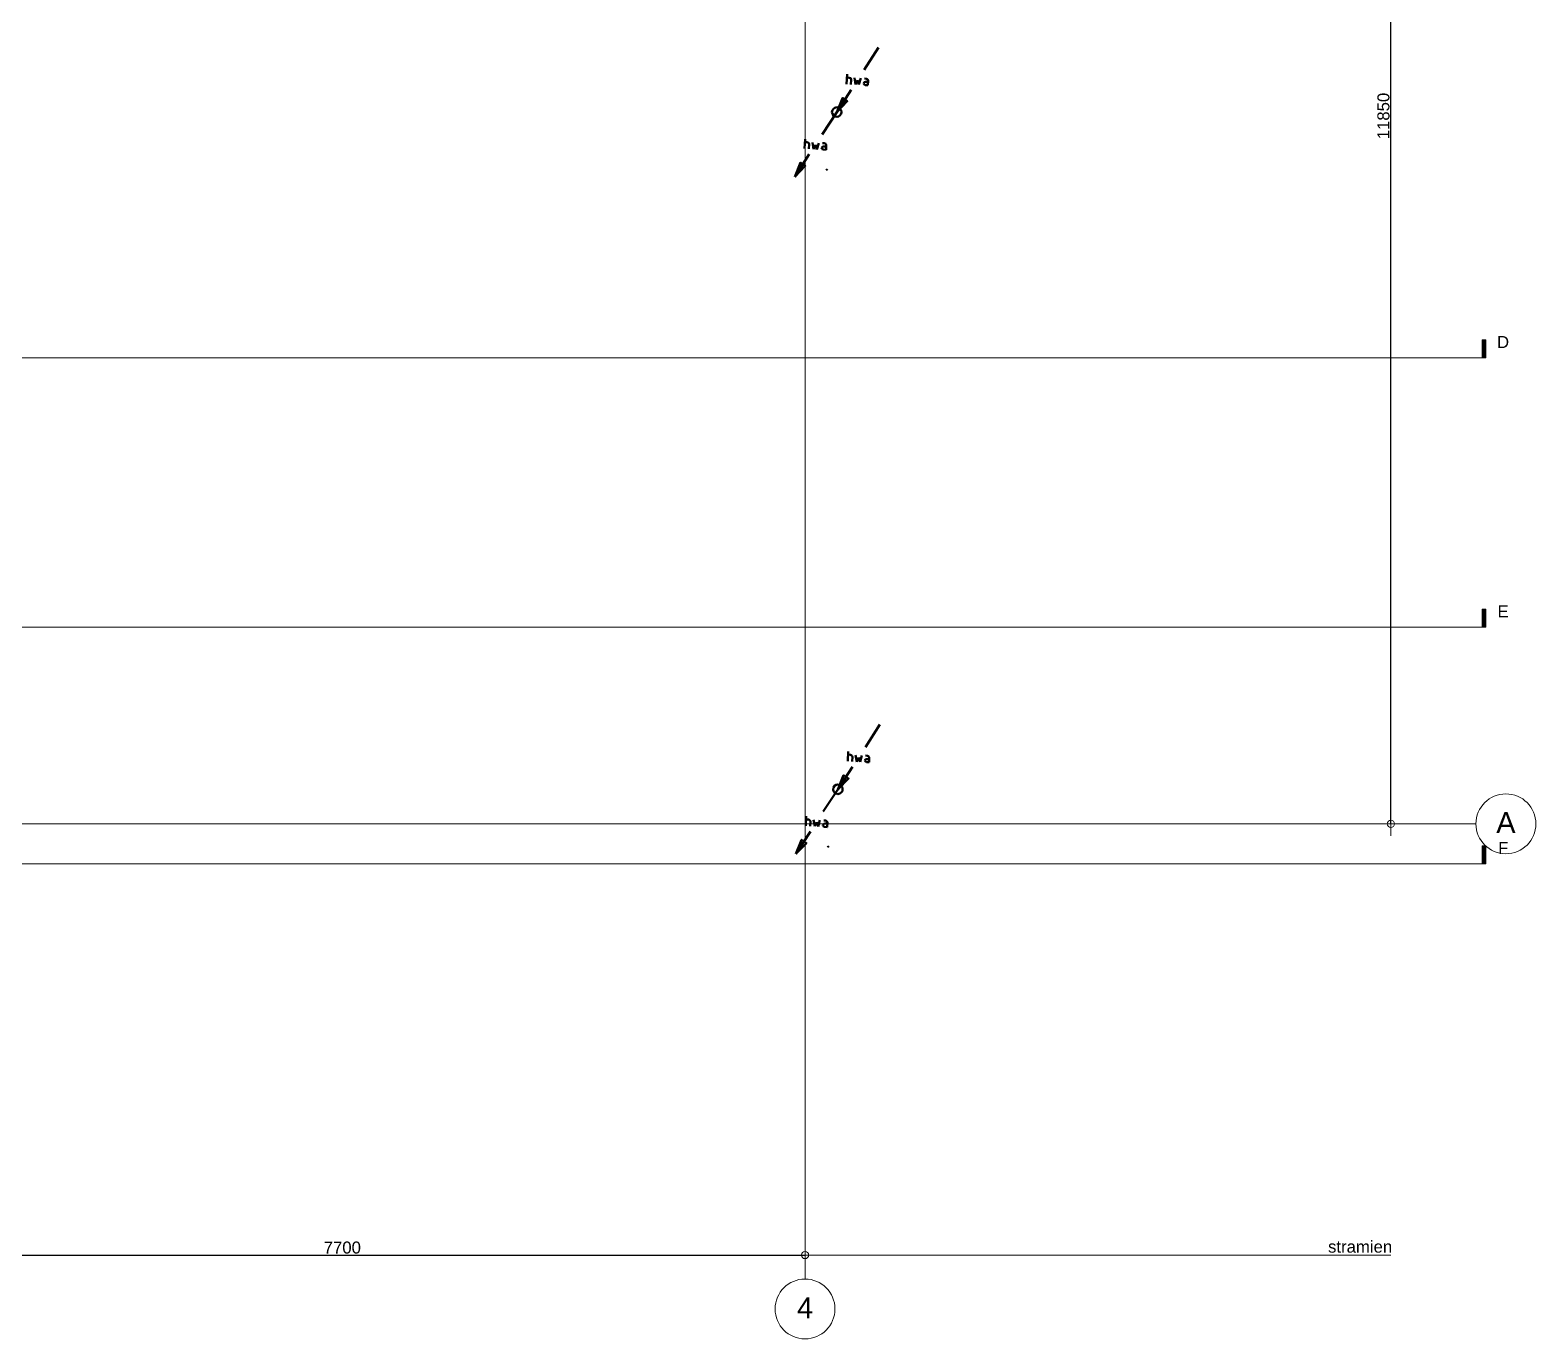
# Model space of a CAD drawing. Header units: metres. Extents: x -4.5 to 35.1, y -3.6 to 25.4.
# Drawn here: x 14.83 to 27.4, y -3.3 to 7.63 of the extents above; entities that cross this region are included whole.
import ezdxf

# ---------------------------------------------------------------- set-up
doc = ezdxf.new("R2010")
doc.units = ezdxf.units.M
doc.header["$PDMODE"] = 65
doc.layers.add('New_A Stramien', color=7, linetype='Continuous', lineweight=13)
doc.layers.add('Standard', color=7, linetype='Continuous', lineweight=25)
doc.styles.add('ARIAL', font='ARIAL.TTF')
doc.dimstyles.new('_DIMSTYLE_3', dxfattribs={"dimtxt": 0.1, "dimasz": 0.2, "dimexe": 0, "dimexo": 0, "dimgap": 0.05, "dimtad": 2, "dimdec": 0, "dimlfac": 1000, "dimrnd": 1, "dimdsep": 46, "dimtxsty": 'ARIAL', "dimblk1": 'ALL_ML_KREIS', "dimblk2": 'ALL_ML_KREIS', "dimsah": 1, "dimcen": 0, "dimclrd": 9, "dimclre": 9, "dimclrt": 9, "dimadec": 0, "dimazin": 0, "dimtfac": 1, "dimtdec": 0, "dimtix": 1, "dimtmove": 2, "dimatfit": 3, "dimfxl": 0, "dimtzin": 0, "dimlwd": 0, "dimlwe": 13, "dimarcsym": 0})

# ---------------------------------------------------------------- blocks, each defined once
blk = doc.blocks.new('ALL_ML_KREIS')
at = {"color": 0, "linetype": 'ByBlock', "lineweight": -2}
for p, q in [((-1, 0), (0.5, 0)), ((0, -0.5), (0, 0.5))]:
    blk.add_line(p, q, dxfattribs=at)
blk.add_circle((0, 0), 0.15, dxfattribs=at)
blk = doc.blocks.new('*D18')
at = {"layer": 'DEFPOINTS', "color": 252, "linetype": 'Continuous', "lineweight": 13}
for p in [(13.6, -2.6), (13.6, -2.6), (21.3, -2.6)]:
    blk.add_point(p, dxfattribs=at)
at = {"layer": 'Standard', "color": 9, "linetype": 'Continuous', "lineweight": -2}
for p, q in [((13.6, -2.6), (13.6, -2.6)), ((21.3, -2.6), (21.3, -2.6))]:
    blk.add_line(p, q, dxfattribs=at)
at = {"layer": 'Standard', "color": 252, "linetype": 'Continuous', "lineweight": -2}
blk.add_line((13.6, -2.6), (21.3, -2.6), dxfattribs=at)
at = {"layer": 'Standard', "color": 9, "linetype": 'Continuous', "lineweight": 13, "xscale": 0.2, "yscale": 0.2, "zscale": 0.2, "rotation": 180}
blk.add_blockref('ALL_ML_KREIS', (13.6, -2.6), dxfattribs=at)
at = {"layer": 'Standard', "color": 9, "linetype": 'Continuous', "lineweight": 13, "xscale": 0.2, "yscale": 0.2, "zscale": 0.2}
blk.add_blockref('ALL_ML_KREIS', (21.3, -2.6), dxfattribs=at)
at = {"layer": 'Standard', "color": 9, "linetype": 'Continuous', "lineweight": 13, "insert": (17.438, -2.538), "char_height": 0.1, "width": 0.4, "attachment_point": 5, "style": 'ARIAL'}
blk.add_mtext('\\A1;{7700}', dxfattribs=at)
blk = doc.blocks.new('NSY101')
at = {"color": 0, "linetype": 'ByBlock', "lineweight": -2}
blk.add_circle((0, 0), 0.05, dxfattribs=at)
blk = doc.blocks.new('*D19')
at = {"layer": 'DEFPOINTS', "color": 252, "linetype": 'Continuous', "lineweight": 13}
for p in [(26.19, 12.85), (26.19, 1), (26.19, 1)]:
    blk.add_point(p, dxfattribs=at)
at = {"layer": 'Standard', "color": 9, "linetype": 'Continuous', "lineweight": -2}
for p, q in [((26.19, 12.85), (26.19, 12.85)), ((26.19, 1), (26.19, 1))]:
    blk.add_line(p, q, dxfattribs=at)
at = {"layer": 'Standard', "color": 252, "linetype": 'Continuous', "lineweight": -2}
blk.add_line((26.19, 1), (26.19, 12.85), dxfattribs=at)
at = {"layer": 'Standard', "color": 9, "linetype": 'Continuous', "lineweight": 13, "xscale": 0.2, "yscale": 0.2, "zscale": 0.2}
for p, rotation in [((26.19, 12.85), 90), ((26.19, 1), -90.00000000000001)]:
    blk.add_blockref('ALL_ML_KREIS', p, dxfattribs=dict(at, rotation=rotation))
at = {"layer": 'Standard', "color": 9, "linetype": 'Continuous', "lineweight": 13, "insert": (26.128, 6.909), "char_height": 0.1, "width": 0.5, "attachment_point": 5, "rotation": 90, "style": 'ARIAL'}
blk.add_mtext('\\A1;{11850}', dxfattribs=at)
blk = doc.blocks.new('COMPLEXOBJECT_4')
at = {"layer": 'Standard', "color": 252, "linetype": 'Continuous', "lineweight": 13, "char_height": 0.175, "width": 0.22374, "attachment_point": 5, "style": 'ARIAL'}
for insert in [(21.3, 24.72), (21.3, -3.04)]:
    blk.add_mtext('\\W0.99;4', dxfattribs=dict(at, insert=insert))
blk = doc.blocks.new('COMPLEXOBJECT_7')
at = {"layer": 'Standard', "color": 252, "linetype": 'Continuous', "lineweight": 13, "insert": (27.15, 1.01), "char_height": 0.175, "width": 0.24966, "attachment_point": 5, "style": 'ARIAL'}
blk.add_mtext('\\W0.99;A', dxfattribs=at)

msp = doc.modelspace()

# ---------------------------------------------------------------- hatches: boundary and pattern name
at = {"layer": 'Standard', "linetype": 'Continuous', "lineweight": 13}
for points in [[(26.9817, 4.8908), (26.9817, 5.0408), (26.9517, 5.0408), (26.9517, 4.8908)], [(26.9817, 2.6413), (26.9817, 2.7913), (26.9517, 2.7913), (26.9517, 2.6413)], [(26.9817, 0.6673), (26.9817, 0.8173), (26.9517, 0.8173), (26.9517, 0.6673)]]:
    msp.add_hatch(color=0, dxfattribs=at).paths.add_polyline_path(points)

# ---------------------------------------------------------------- linework, layer by layer
at = {"layer": 'New_A Stramien', "color": 252, "linetype": 'Continuous', "lineweight": 13}
for p, q in [((21.3, -1.7955), (21.3, 23.4554)), ((21.3, -1.7955), (21.3, 23.4554)), ((-2.89, 1), (25.9, 1)), ((-2.89, 1), (25.9, 1)), ((25.9, 1), (26.9, 1)), ((21.3, -1.7955), (21.3, -2.8))]:
    msp.add_line(p, q, dxfattribs=at)
for centre, start, end in [((27.15, 1), 0, 180), ((27.15, 1), 180, 0), ((21.3, -3.05), 90, 270), ((21.3, -3.05), 270, 90)]:
    msp.add_arc(centre, 0.25, start, end, dxfattribs=at)
at = {"layer": 'Standard', "color": 4, "linetype": 'Continuous', "lineweight": 50}
for p, q in [((21.7937, 7.294), (21.9141, 7.4818)), ((21.6468, 7.1757), (21.6508, 7.2573)), ((21.6508, 7.2308), (21.6692, 7.2287)), ((21.6814, 7.2246), (21.6692, 7.2287)), ((21.6855, 7.2124), (21.6814, 7.2246)), ((21.6855, 7.2124), (21.6835, 7.1736)), ((21.7121, 7.2267), (21.7223, 7.1716)), ((21.7223, 7.1716), (21.7386, 7.2083)), ((21.7386, 7.2083), (21.7488, 7.1716)), ((21.7488, 7.1716), (21.7651, 7.2246)), ((21.7937, 7.192), (21.7896, 7.1818)), ((21.7896, 7.1818), (21.7937, 7.1736)), ((21.8039, 7.194), (21.7937, 7.192)), ((21.7937, 7.1736), (21.8019, 7.1675)), ((21.7957, 7.2226), (21.8121, 7.2206)), ((21.8243, 7.1675), (21.8019, 7.1675)), ((21.8039, 7.194), (21.8264, 7.194)), ((21.8223, 7.2165), (21.8121, 7.2206)), ((21.8264, 7.2042), (21.8223, 7.2165)), ((21.8264, 7.2042), (21.8243, 7.1675)), ((21.5651, 6.941), (21.6855, 7.1287)), ((21.4427, 6.7552), (21.5651, 6.941)), ((21.5284, 6.9573), (21.5243, 6.941)), ((21.5243, 6.941), (21.5284, 6.9267)), ((21.5366, 6.9695), (21.5284, 6.9573)), ((21.5284, 6.9267), (21.5366, 6.9144)), ((21.5488, 6.9777), (21.5366, 6.9695)), ((21.5366, 6.9144), (21.5488, 6.9063)), ((21.5651, 6.9818), (21.5488, 6.9777)), ((21.5794, 6.9777), (21.5651, 6.9818)), ((21.5916, 6.9695), (21.5794, 6.9777)), ((21.5794, 6.9063), (21.5916, 6.9144)), ((21.6019, 6.9573), (21.5916, 6.9695)), ((21.5916, 6.9144), (21.6019, 6.9267)), ((21.6039, 6.941), (21.6019, 6.9573)), ((21.6019, 6.9267), (21.6039, 6.941)), ((21.5488, 6.9063), (21.5651, 6.9022)), ((21.5651, 6.9022), (21.5794, 6.9063)), ((21.2957, 6.6369), (21.2998, 6.7165)), ((21.2998, 6.6899), (21.3202, 6.6899)), ((21.3304, 6.6838), (21.3202, 6.6899)), ((21.3345, 6.6736), (21.3304, 6.6838)), ((21.3345, 6.6736), (21.3324, 6.6348)), ((21.361, 6.6879), (21.3712, 6.6328)), ((21.3712, 6.6328), (21.3876, 6.6675)), ((21.3876, 6.6675), (21.3998, 6.6308)), ((21.3998, 6.6308), (21.4141, 6.6838)), ((21.4467, 6.6818), (21.461, 6.6818)), ((21.4733, 6.6756), (21.461, 6.6818)), ((21.4774, 6.6655), (21.4733, 6.6756)), ((21.4774, 6.6655), (21.4753, 6.6267)), ((21.2141, 6.4022), (21.3345, 6.5899)), ((21.4447, 6.6512), (21.4386, 6.643)), ((21.4386, 6.643), (21.4427, 6.6328)), ((21.4427, 6.6328), (21.4529, 6.6287)), ((21.4529, 6.6553), (21.4447, 6.6512)), ((21.4529, 6.6553), (21.4753, 6.6553)), ((21.4753, 6.6267), (21.4529, 6.6287)), ((21.8037, 1.6408), (21.9241, 1.8285)), ((21.6568, 1.5224), (21.6608, 1.604)), ((21.6608, 1.5775), (21.6792, 1.5755)), ((21.6914, 1.5714), (21.6792, 1.5755)), ((21.6955, 1.5591), (21.6914, 1.5714)), ((21.6955, 1.5591), (21.6935, 1.5203)), ((21.7221, 1.5734), (21.7323, 1.5183)), ((21.7323, 1.5183), (21.7486, 1.555)), ((21.7486, 1.555), (21.7588, 1.5183)), ((21.7588, 1.5183), (21.7751, 1.5714)), ((21.8037, 1.5387), (21.7996, 1.5285)), ((21.7996, 1.5285), (21.8037, 1.5203)), ((21.8139, 1.5408), (21.8037, 1.5387)), ((21.8037, 1.5203), (21.8119, 1.5142)), ((21.8057, 1.5693), (21.8221, 1.5673)), ((21.8343, 1.5142), (21.8119, 1.5142)), ((21.8139, 1.5408), (21.8364, 1.5408)), ((21.8323, 1.5632), (21.8221, 1.5673)), ((21.8364, 1.551), (21.8323, 1.5632)), ((21.8364, 1.551), (21.8343, 1.5142)), ((21.5751, 1.2877), (21.6955, 1.4755)), ((21.4527, 1.102), (21.5751, 1.2877)), ((21.5384, 1.304), (21.5343, 1.2877)), ((21.5343, 1.2877), (21.5384, 1.2734)), ((21.5466, 1.3163), (21.5384, 1.304)), ((21.5384, 1.2734), (21.5466, 1.2611)), ((21.5588, 1.3244), (21.5466, 1.3163)), ((21.5466, 1.2611), (21.5588, 1.253)), ((21.5751, 1.3285), (21.5588, 1.3244)), ((21.5894, 1.3244), (21.5751, 1.3285)), ((21.6016, 1.3163), (21.5894, 1.3244)), ((21.5894, 1.253), (21.6016, 1.2611)), ((21.6119, 1.304), (21.6016, 1.3163)), ((21.6016, 1.2611), (21.6119, 1.2734)), ((21.6139, 1.2877), (21.6119, 1.304)), ((21.6119, 1.2734), (21.6139, 1.2877)), ((21.5588, 1.253), (21.5751, 1.2489)), ((21.5751, 1.2489), (21.5894, 1.253)), ((21.3057, 0.9836), (21.3098, 1.0632)), ((21.3098, 1.0367), (21.3302, 1.0367)), ((21.3404, 1.0305), (21.3302, 1.0367)), ((21.3445, 1.0203), (21.3404, 1.0305)), ((21.3445, 1.0203), (21.3424, 0.9815)), ((21.371, 1.0346), (21.3812, 0.9795)), ((21.3812, 0.9795), (21.3976, 1.0142)), ((21.3976, 1.0142), (21.4098, 0.9775)), ((21.4098, 0.9775), (21.4241, 1.0305)), ((21.4567, 1.0285), (21.471, 1.0285)), ((21.4833, 1.0224), (21.471, 1.0285)), ((21.4874, 1.0122), (21.4833, 1.0224)), ((21.4874, 1.0122), (21.4853, 0.9734)), ((21.2241, 0.7489), (21.3445, 0.9367)), ((21.4547, 0.9979), (21.4486, 0.9897)), ((21.4486, 0.9897), (21.4527, 0.9795)), ((21.4527, 0.9795), (21.4629, 0.9754)), ((21.4629, 1.002), (21.4547, 0.9979)), ((21.4629, 1.002), (21.4853, 1.002)), ((21.4853, 0.9734), (21.4629, 0.9754))]:
    msp.add_line(p, q, dxfattribs=at)
at = {"layer": 'Standard', "color": 32, "linetype": 'Continuous', "lineweight": 50}
for p, q in [((21.4873, 6.4655), (21.4771, 6.4574)), ((21.4973, 0.8122), (21.4871, 0.8041))]:
    msp.add_line(p, q, dxfattribs=at)
at = {"layer": 'Standard', "color": 252, "linetype": 'Continuous', "lineweight": 13}
for p, q in [((26.9517, 5.0408), (26.9817, 5.0408)), ((26.9517, 4.8908), (26.9517, 5.0408)), ((26.9817, 5.0408), (26.9817, 4.8908)), ((-4.1221, 4.8908), (26.8317, 4.8908)), ((-4.1221, 4.8908), (26.8317, 4.8908)), ((26.9817, 4.8908), (26.4717, 4.8908)), ((26.9817, 4.8908), (26.9517, 4.8908)), ((26.9517, 2.7913), (26.9817, 2.7913)), ((26.9517, 2.6413), (26.9517, 2.7913)), ((26.9817, 2.7913), (26.9817, 2.6413)), ((-4.1221, 2.6413), (26.8317, 2.6413)), ((-4.1221, 2.6413), (26.8317, 2.6413)), ((26.9817, 2.6413), (26.4717, 2.6413)), ((26.9817, 2.6413), (26.9517, 2.6413)), ((26.9517, 0.8173), (26.9817, 0.8173)), ((26.9517, 0.6673), (26.9517, 0.8173)), ((26.9817, 0.8173), (26.9817, 0.6673)), ((-4.1221, 0.6673), (26.8317, 0.6673)), ((-4.1221, 0.6673), (26.8317, 0.6673)), ((26.9817, 0.6673), (26.4717, 0.6673)), ((26.9817, 0.6673), (26.9517, 0.6673)), ((21.3, -2.6), (26.19, -2.6)), ((21.3, -2.6), (26.19, -2.6))]:
    msp.add_line(p, q, dxfattribs=at)
at = {"layer": 'Standard', "color": 7, "linetype": 'Continuous', "lineweight": 50}
for points in [[(21.5651, 6.941), (21.6121, 7.0593), (21.6529, 7.0328), (21.5651, 6.941)], [(21.2141, 6.4022), (21.261, 6.5205), (21.3018, 6.492), (21.2141, 6.4022)], [(21.5751, 1.2877), (21.6221, 1.4061), (21.6629, 1.3795), (21.5751, 1.2877)], [(21.2241, 0.7489), (21.271, 0.8673), (21.3118, 0.8387), (21.2241, 0.7489)]]:
    msp.add_lwpolyline(points, close=True, dxfattribs=at)

# ---------------------------------------------------------------- block references
at = {"layer": 'New_A Stramien', "color": 252, "linetype": 'Continuous', "lineweight": 13, "xscale": 1e-09, "yscale": 1e-09, "zscale": 1e-09}
for p in [(25.9, 1), (25.9, 1), (21.3, -1.7955), (21.3, -1.7955)]:
    msp.add_blockref('NSY101', p, dxfattribs=at)
at = {"layer": 'Standard', "color": 252, "linetype": 'Continuous', "lineweight": 13}
for name in ['COMPLEXOBJECT_4', 'COMPLEXOBJECT_7']:
    msp.add_blockref(name, (0, 0), dxfattribs=at)

# ---------------------------------------------------------------- texts
at = {"layer": 'Standard', "color": 252, "linetype": 'Continuous', "lineweight": 13, "char_height": 0.1, "style": 'ARIAL'}
for s, insert, width, attachment_point in [('\\W0.99;D', (27.1761, 5.0225), 0.151357, 6), ('\\W0.99;E', (27.1724, 2.7729), 0.142664, 6), ('\\W0.98;F', (27.1688, 0.799), 0.133963, 6), ('\\W1.00;stramien', (25.6652, -2.5816), 0.588485, 7), ('\\W1.00;stramien', (25.6652, -2.5816), 0.588485, 7)]:
    msp.add_mtext(s, dxfattribs=dict(at, insert=insert, width=width, attachment_point=attachment_point))

# ---------------------------------------------------------------- dimensions: what is measured, and where the dimension line sits
at = {"layer": 'Standard', "color": 252, "linetype": 'Continuous', "lineweight": 13}
dim = msp.add_linear_dim(base=(26.19, 12.85), p1=(26.19, 1), p2=(26.19, 12.85), angle=90, dimstyle='_DIMSTYLE_3', override={"dimpost": '<>', "dimclrd": 9, "dimclre": 9, "dimclrt": 9, "dimlwd": 0, "dimlwe": 13}, dxfattribs=at)
dim.commit()
dim.dimension.update_dxf_attribs({"geometry": '*D19', "text_midpoint": (26.1283, 6.9091), "dimtype": 160})
dim = msp.add_linear_dim(base=(21.3, -2.6), p1=(13.6, -2.6), p2=(21.3, -2.6), dimstyle='_DIMSTYLE_3', override={"dimpost": '<>', "dimclrd": 9, "dimclre": 9, "dimclrt": 9, "dimlwd": 0, "dimlwe": 13}, dxfattribs=at)
dim.commit()
dim.dimension.update_dxf_attribs({"geometry": '*D18', "text_midpoint": (17.438, -2.5383), "dimtype": 160})

doc.saveas('drawing.dxf')
